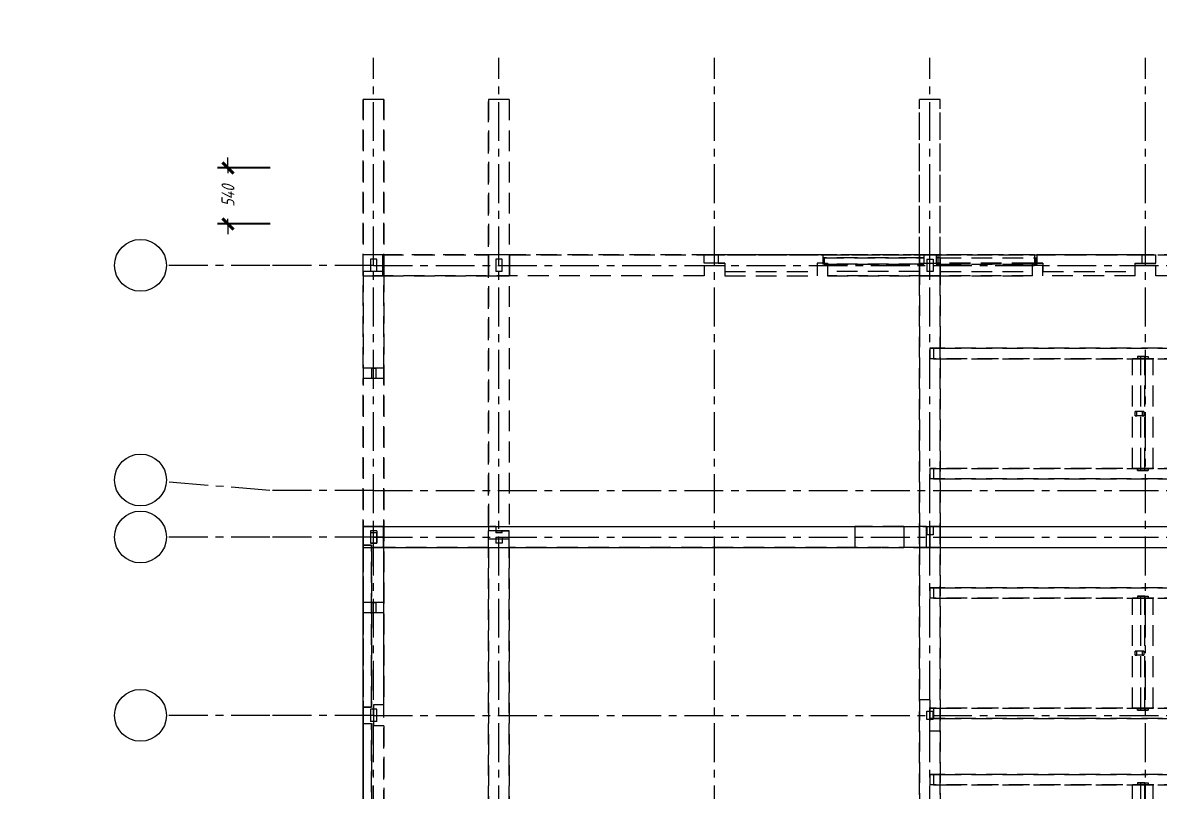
# Model space of a CAD drawing. Header units: millimetres. Extents: x 0 to 10920, y 0 to 297.
# Drawn here: x 5048.2 to 5267.4, y 149 to 297 of the extents above; entities that cross this region are included whole.
import ezdxf

# ---------------------------------------------------------------- set-up
doc = ezdxf.new("R2010")
doc.units = ezdxf.units.MM
for name, pattern in [('K5LT_AXLED', [12, 7.5, -1.5, 1.5, -1.5]), ('K5LT_BASIC', [0]), ('K5LT_DASHED', [6, 4, -2]), ('K5LT_THIN', [0])]:
    doc.linetypes.add(name, pattern=pattern)
doc.layers.add('Системный слой', color=7, linetype='Continuous')
doc.styles.add('KDIMTEXTSTYLE', font='GOST_AU.SHX', dxfattribs={"width": 0.96, "oblique": 15, "height": 5})
doc.styles.add('KTEXTSTYLE', font='GOST_AU.SHX', dxfattribs={"width": 0.96, "height": 5})
doc.dimstyles.new('KDIMSTYLE (0.02)', dxfattribs={"dimtxt": 5, "dimasz": 1, "dimexe": 2, "dimexo": 0, "dimgap": 1, "dimtad": 1, "dimlfac": 50, "dimtxsty": 'KDIMTEXTSTYLE', "dimsah": 1, "dimcen": 0, "dimdle": 1, "dimadec": 0, "dimazin": 0, "dimtfac": 0.667, "dimtmove": 0, "dimatfit": 3, "dimfxl": 0, "dimtvp": 1, "dimtolj": 1, "dimtzin": 0, "dimarcsym": 0})

# ---------------------------------------------------------------- blocks, each defined once
blk = doc.blocks.new('U304')
at = {"layer": 'Системный слой', "color": 30, "linetype": 'K5LT_AXLED', "lineweight": 18}
for p, q in [((5095.91, 163.4), (5075.91, 163.4)), ((5115.91, 163.4), (5095.91, 163.4)), ((5115.91, 163.4), (5306.51, 163.4))]:
    blk.add_line(p, q, dxfattribs=at)
at = {"layer": 'Системный слой', "color": 7, "linetype": 'K5LT_THIN', "lineweight": 18}
blk.add_arc((5070.91, 163.4), 5, 0, 360, dxfattribs=at)
blk = doc.blocks.new('U305')
at = {"layer": 'Системный слой', "color": 30, "linetype": 'K5LT_AXLED', "lineweight": 18}
for p, q in [((5095.91, 197.8), (5075.91, 197.8)), ((5115.91, 197.8), (5095.91, 197.8)), ((5115.91, 197.8), (5306.51, 197.8))]:
    blk.add_line(p, q, dxfattribs=at)
at = {"layer": 'Системный слой', "color": 7, "linetype": 'K5LT_THIN', "lineweight": 18}
blk.add_arc((5070.91, 197.8), 5, 0, 360, dxfattribs=at)
blk = doc.blocks.new('U306')
at = {"layer": 'Системный слой', "color": 30, "linetype": 'K5LT_AXLED', "lineweight": 18}
for p, q in [((5095.91, 206.8), (5075.9, 208.4)), ((5115.91, 206.8), (5095.91, 206.8)), ((5115.91, 206.8), (5306.51, 206.8))]:
    blk.add_line(p, q, dxfattribs=at)
at = {"layer": 'Системный слой', "color": 7, "linetype": 'K5LT_THIN', "lineweight": 18}
blk.add_arc((5070.91, 208.8), 5, 0, 360, dxfattribs=at)
blk = doc.blocks.new('U307')
at = {"layer": 'Системный слой', "color": 30, "linetype": 'K5LT_AXLED', "lineweight": 18}
for p, q in [((5095.91, 250.2), (5075.91, 250.2)), ((5115.91, 250.2), (5095.91, 250.2)), ((5115.91, 250.2), (5306.51, 250.2))]:
    blk.add_line(p, q, dxfattribs=at)
at = {"layer": 'Системный слой', "color": 7, "linetype": 'K5LT_THIN', "lineweight": 18}
blk.add_arc((5070.91, 250.2), 5, 0, 360, dxfattribs=at)
blk = doc.blocks.new('U308')
at = {"layer": 'Системный слой', "color": 30, "linetype": 'K5LT_AXLED', "lineweight": 18}
for p, q in [((5115.91, 250.2), (5115.91, 290.2)), ((5115.91, 58.4), (5115.91, 250.2))]:
    blk.add_line(p, q, dxfattribs=at)
blk = doc.blocks.new('U309')
at = {"layer": 'Системный слой', "color": 30, "linetype": 'K5LT_AXLED', "lineweight": 18}
for p, q in [((5140.11, 250.2), (5140.11, 290.2)), ((5140.11, 58.4), (5140.11, 250.2))]:
    blk.add_line(p, q, dxfattribs=at)
blk = doc.blocks.new('U310')
at = {"layer": 'Системный слой', "color": 30, "linetype": 'K5LT_AXLED', "lineweight": 18}
for p, q in [((5181.71, 250.2), (5181.71, 290.2)), ((5181.71, 58.4), (5181.71, 250.2))]:
    blk.add_line(p, q, dxfattribs=at)
blk = doc.blocks.new('U311')
at = {"layer": 'Системный слой', "color": 30, "linetype": 'K5LT_AXLED', "lineweight": 18}
for p, q in [((5223.31, 250.2), (5223.31, 290.2)), ((5223.31, 58.4), (5223.31, 250.2))]:
    blk.add_line(p, q, dxfattribs=at)
blk = doc.blocks.new('U312')
at = {"layer": 'Системный слой', "color": 30, "linetype": 'K5LT_AXLED', "lineweight": 18}
for p, q in [((5264.91, 250.2), (5264.91, 290.2)), ((5264.91, 58.4), (5264.91, 250.2))]:
    blk.add_line(p, q, dxfattribs=at)
blk = doc.blocks.new('U299')
at = {"layer": 'Системный слой'}
for name in ['U308', 'U309', 'U310', 'U311', 'U312', 'U307', 'U306', 'U305', 'U304']:
    blk.add_blockref(name, (0, 0), dxfattribs=at)
blk = doc.blocks.new('U330')
at = {"layer": 'Системный слой', "color": 7, "linetype": 'K5LT_DASHED', "lineweight": 18}
for p, q in [((5117.91, 282.2), (5113.91, 282.2)), ((5113.91, 230.4), (5113.91, 282.2)), ((5113.91, 282.2), (5113.91, 252.2)), ((5117.91, 230.4), (5117.91, 282.2)), ((5117.91, 282.2), (5117.91, 252.2)), ((5138.11, 199.8), (5138.11, 282.2)), ((5142.11, 282.2), (5138.11, 282.2)), ((5138.11, 282.2), (5138.11, 199)), ((5142.11, 282.2), (5142.11, 199)), ((5221.31, 251.68), (5221.31, 282.2)), ((5221.31, 166.4), (5221.31, 282.2)), ((5225.31, 282.2), (5221.31, 282.2)), ((5225.31, 251.68), (5225.31, 282.2)), ((5225.31, 160.4), (5225.31, 282.2)), ((5117.91, 252.2), (5113.91, 252.2)), ((5113.91, 249), (5113.91, 252.2)), ((5117.91, 252.2), (5117.91, 249)), ((5182.4, 252.2), (5179.71, 252.2)), ((5179.71, 250.6), (5179.71, 252.2)), ((5179.71, 252.2), (5224.91, 252.2)), ((5202.71, 252.2), (5182.4, 252.2)), ((5182.4, 252.2), (5182.4, 250.6)), ((5222.11, 252.2), (5202.71, 252.2)), ((5202.71, 250.6), (5202.71, 252.2)), ((5222.11, 252.2), (5222.11, 250.6)), ((5222.11, 252.2), (5224.51, 252.2)), ((5224.51, 252.2), (5224.51, 250.6)), ((5224.51, 252.2), (5243.91, 252.2)), ((5243.51, 252.2), (5224.91, 252.2)), ((5224.91, 250.6), (5224.91, 252.2)), ((5243.51, 252.2), (5243.51, 250.6)), ((5243.51, 252.2), (5266.91, 252.2)), ((5264.23, 252.2), (5243.91, 252.2)), ((5243.91, 252.2), (5243.91, 250.6)), ((5264.23, 252.2), (5266.91, 252.2)), ((5264.23, 252.2), (5264.23, 250.6)), ((5266.91, 250.6), (5266.91, 252.2)), ((5116.51, 251.4), (5115.31, 251.4)), ((5115.31, 251.4), (5115.31, 249)), ((5116.51, 249), (5116.51, 251.4)), ((5140.71, 251.4), (5139.51, 251.4)), ((5139.51, 251.4), (5139.51, 249)), ((5140.71, 249), (5140.71, 251.4)), ((5182.4, 250.6), (5179.71, 250.6)), ((5183.71, 250.6), (5179.71, 250.6)), ((5182.4, 250.6), (5183.71, 250.6)), ((5183.71, 250.6), (5183.71, 249)), ((5202.71, 250.6), (5201.51, 250.6)), ((5201.51, 250.6), (5201.51, 249)), ((5202.71, 251.68), (5222.11, 251.68)), ((5202.71, 251.68), (5202.71, 250.6)), ((5202.71, 250.6), (5203.51, 250.6)), ((5203.51, 250.6), (5203.51, 250.44)), ((5203.51, 250.44), (5221.31, 250.44)), ((5203.51, 250.44), (5203.51, 249)), ((5222.11, 251.68), (5221.31, 251.68)), ((5221.31, 251.68), (5221.31, 250.44)), ((5221.31, 250.44), (5221.31, 250.6)), ((5221.31, 250.6), (5222.11, 250.6)), ((5221.31, 249), (5221.31, 250.44)), ((5221.31, 250.44), (5222.11, 250.44)), ((5221.31, 250.44), (5221.31, 166.4)), ((5222.11, 251.68), (5222.11, 250.6)), ((5222.11, 251.68), (5222.11, 250.44)), ((5222.11, 250.6), (5224.91, 250.6)), ((5222.11, 250.6), (5224.51, 250.6)), ((5222.71, 251.4), (5223.91, 251.4)), ((5222.71, 251.4), (5222.71, 249)), ((5223.91, 251.4), (5223.91, 249)), ((5225.31, 251.68), (5224.51, 251.68)), ((5224.51, 251.68), (5224.51, 250.44)), ((5225.31, 250.6), (5224.51, 250.6)), ((5224.51, 250.44), (5225.31, 250.44)), ((5225.31, 250.6), (5224.91, 250.6)), ((5225.31, 251.68), (5225.31, 250.44)), ((5243.11, 250.6), (5225.31, 250.6)), ((5225.31, 249), (5225.31, 250.6)), ((5225.31, 250.6), (5225.31, 250.44)), ((5225.31, 249), (5225.31, 250.44)), ((5243.11, 250.44), (5225.31, 250.44)), ((5225.31, 250.44), (5225.31, 160.4)), ((5243.51, 250.6), (5243.11, 250.6)), ((5243.11, 249), (5243.11, 250.6)), ((5243.91, 250.6), (5243.11, 250.6)), ((5243.11, 250.6), (5243.11, 250.44)), ((5243.11, 249), (5243.11, 250.44)), ((5245.11, 250.6), (5243.51, 250.6)), ((5243.91, 250.6), (5245.11, 250.6)), ((5245.11, 250.6), (5245.11, 249)), ((5262.91, 249), (5262.91, 250.6)), ((5262.91, 250.6), (5264.23, 250.6)), ((5262.91, 250.6), (5266.91, 250.6)), ((5264.23, 250.6), (5266.91, 250.6)), ((5117.91, 249), (5113.91, 249)), ((5113.91, 249), (5113.91, 86.6)), ((5116.51, 249), (5115.31, 249)), ((5117.91, 249), (5117.91, 165.4)), ((5140.71, 249), (5139.51, 249)), ((5183.71, 249), (5201.51, 249)), ((5221.31, 249), (5203.51, 249)), ((5223.91, 249), (5222.71, 249)), ((5225.31, 249), (5243.11, 249)), ((5245.11, 249), (5262.91, 249)), ((5117.91, 230.4), (5113.91, 230.4)), ((5115.51, 230.4), (5113.91, 230.4)), ((5113.91, 230.4), (5113.91, 228.4)), ((5115.51, 230.4), (5116.31, 230.4)), ((5115.51, 230.4), (5115.51, 228.4)), ((5117.91, 230.4), (5116.31, 230.4)), ((5116.31, 230.4), (5116.31, 228.4)), ((5117.91, 228.4), (5117.91, 230.4)), ((5117.91, 228.4), (5113.91, 228.4)), ((5115.51, 228.4), (5113.91, 228.4)), ((5113.91, 185.2), (5113.91, 228.4)), ((5116.31, 228.4), (5115.51, 228.4)), ((5117.91, 228.4), (5116.31, 228.4)), ((5117.91, 185.2), (5117.91, 228.4)), ((5115.91, 199.8), (5113.91, 199.8)), ((5113.91, 127), (5113.91, 199.8)), ((5113.91, 196.2), (5113.91, 199.8)), ((5113.91, 127), (5113.91, 199.8)), ((5117.91, 199.8), (5113.91, 199.8)), ((5113.91, 199.8), (5113.91, 196.2)), ((5115.91, 195.8), (5115.91, 199.8)), ((5117.91, 127), (5117.91, 199.8)), ((5139.49, 199.8), (5138.11, 199.8)), ((5138.11, 199.8), (5138.11, 199)), ((5139.49, 199.8), (5139.49, 199)), ((5222.71, 199.8), (5223.91, 199.8)), ((5222.71, 199.8), (5222.71, 198.2)), ((5223.91, 199.8), (5223.91, 198.2)), ((5116.51, 199), (5115.31, 199)), ((5115.31, 199), (5115.31, 196.6)), ((5116.51, 198.6), (5115.31, 198.6)), ((5115.31, 198.6), (5115.31, 196.6)), ((5116.51, 199), (5116.51, 196.6)), ((5116.51, 196.6), (5116.51, 198.6)), ((5139.49, 199), (5138.11, 199)), ((5142.11, 199), (5138.11, 199)), ((5138.11, 195.8), (5138.11, 199)), ((5142.11, 199), (5138.11, 199)), ((5138.11, 127.8), (5138.11, 199)), ((5139.49, 199), (5142.11, 199)), ((5140.71, 199), (5139.51, 199)), ((5139.51, 199), (5139.51, 198.6)), ((5140.71, 198.6), (5139.51, 198.6)), ((5139.51, 197.8), (5140.71, 197.8)), ((5139.51, 197.8), (5139.51, 196.6)), ((5140.71, 198.6), (5140.71, 199)), ((5140.71, 197.8), (5140.71, 196.6)), ((5142.11, 195.8), (5142.11, 199)), ((5142.11, 127.8), (5142.11, 199)), ((5223.91, 198.2), (5222.71, 198.2)), ((5113.91, 165), (5113.91, 196.2)), ((5115.51, 196.2), (5113.91, 196.2)), ((5113.91, 196.2), (5115.51, 196.2)), ((5113.91, 196.2), (5113.91, 165)), ((5115.31, 196.6), (5116.51, 196.6)), ((5116.51, 196.6), (5115.31, 196.6)), ((5115.51, 165), (5115.51, 196.2)), ((5115.51, 196.2), (5115.51, 165)), ((5117.91, 195.8), (5115.91, 195.8)), ((5117.91, 165.4), (5117.91, 195.8)), ((5138.11, 195.8), (5142.11, 195.8)), ((5138.11, 195.8), (5138.11, 131)), ((5140.71, 196.6), (5139.51, 196.6)), ((5142.11, 195.8), (5142.11, 131)), ((5117.91, 185.2), (5113.91, 185.2)), ((5115.51, 185.2), (5113.91, 185.2)), ((5113.91, 185.2), (5113.91, 183.2)), ((5115.51, 185.2), (5116.31, 185.2)), ((5115.51, 185.2), (5115.51, 183.2)), ((5117.91, 185.2), (5116.31, 185.2)), ((5116.31, 185.2), (5116.31, 183.2)), ((5117.91, 183.2), (5117.91, 185.2)), ((5117.91, 183.2), (5113.91, 183.2)), ((5115.51, 183.2), (5113.91, 183.2)), ((5113.91, 61.4), (5113.91, 183.2)), ((5116.31, 183.2), (5115.51, 183.2)), ((5117.91, 183.2), (5116.31, 183.2)), ((5117.91, 165.4), (5117.91, 183.2)), ((5113.91, 165), (5115.51, 165)), ((5113.91, 161.8), (5113.91, 165)), ((5115.51, 165), (5113.91, 165)), ((5113.91, 161.8), (5113.91, 165)), ((5116.51, 164.6), (5115.31, 164.6)), ((5115.31, 164.6), (5115.31, 162.2)), ((5117.91, 165.4), (5115.91, 165.4)), ((5115.91, 165.4), (5115.91, 161.4)), ((5117.91, 165.4), (5115.91, 165.4)), ((5115.91, 165.4), (5115.91, 161.4)), ((5116.51, 162.2), (5116.51, 164.6)), ((5223.31, 166.4), (5221.31, 166.4)), ((5221.31, 58.16), (5221.31, 166.4)), ((5223.31, 166.4), (5221.31, 166.4)), ((5221.31, 166.4), (5221.31, 26.4)), ((5223.31, 166.4), (5223.31, 160.4)), ((5223.31, 166.4), (5223.31, 164.2)), ((5223.31, 160.4), (5223.31, 166.4)), ((5223.31, 166.4), (5223.31, 164.2)), ((5222.71, 162.6), (5222.71, 164.2)), ((5222.71, 164.2), (5223.31, 164.2)), ((5223.31, 162.6), (5222.71, 162.6)), ((5223.31, 162.6), (5223.31, 164.2)), ((5223.31, 164.2), (5223.91, 164.2)), ((5223.31, 162.6), (5223.31, 164.2)), ((5223.91, 162.6), (5223.31, 162.6)), ((5223.31, 160.4), (5223.31, 162.6)), ((5223.31, 160.4), (5223.31, 162.6)), ((5223.91, 162.6), (5223.91, 164.2)), ((5113.91, 130.6), (5113.91, 161.8)), ((5113.91, 161.8), (5115.51, 161.8)), ((5113.91, 161.8), (5115.51, 161.8)), ((5113.91, 161.8), (5113.91, 130.6)), ((5116.51, 162.2), (5115.31, 162.2)), ((5115.51, 130.6), (5115.51, 161.8)), ((5115.51, 161.8), (5115.51, 130.6)), ((5117.91, 161.4), (5115.91, 161.4)), ((5117.91, 161.4), (5115.91, 161.4)), ((5117.91, 161.4), (5117.91, 131)), ((5117.91, 127), (5117.91, 161.4)), ((5117.91, 161.4), (5117.91, 86.6)), ((5223.31, 160.4), (5225.31, 160.4)), ((5223.31, 160.4), (5225.31, 160.4)), ((5225.31, 58.16), (5225.31, 160.4)), ((5225.31, 160.4), (5225.31, 26.4))]:
    blk.add_line(p, q, dxfattribs=at)
blk = doc.blocks.new('U343')
at = {"layer": 'Системный слой', "color": 7, "linetype": 'K5LT_DASHED', "lineweight": 18}
for p, q in [((5113.91, 248.2), (5113.91, 252.2)), ((5117.71, 252.2), (5113.91, 252.2)), ((5223.31, 252.2), (5113.91, 252.2)), ((5117.71, 248.2), (5117.71, 252.2)), ((5117.71, 252.2), (5138.11, 252.2)), ((5138.11, 248.2), (5138.11, 252.2)), ((5142.21, 252.2), (5138.11, 252.2)), ((5142.21, 248.2), (5142.21, 252.2)), ((5142.21, 252.2), (5221.31, 252.2)), ((5221.31, 248.2), (5221.31, 252.2)), ((5221.31, 252.2), (5221.31, 251.68)), ((5221.31, 252.2), (5223.31, 252.2)), ((5223.31, 248.2), (5223.31, 252.2)), ((5223.31, 248.2), (5223.31, 252.2)), ((5225.31, 252.2), (5223.31, 252.2)), ((5308.51, 252.2), (5223.31, 252.2)), ((5225.31, 248.2), (5225.31, 252.2)), ((5225.31, 251.68), (5225.31, 252.2)), ((5225.31, 252.2), (5304.69, 252.2)), ((5179.71, 250.2), (5179.71, 248.2)), ((5179.71, 250.2), (5183.71, 250.2)), ((5183.71, 250.2), (5183.71, 248.2)), ((5201.51, 250.2), (5201.51, 248.2)), ((5201.51, 250.2), (5203.51, 250.2)), ((5202.87, 251.68), (5202.61, 251.68)), ((5221.31, 251.68), (5202.61, 251.68)), ((5202.61, 251.68), (5202.61, 250.44)), ((5202.87, 250.44), (5202.61, 250.44)), ((5221.31, 250.44), (5202.61, 250.44)), ((5221.31, 251.68), (5202.87, 251.68)), ((5202.87, 251.68), (5202.87, 250.44)), ((5202.87, 250.44), (5221.31, 250.44)), ((5203.51, 250.2), (5203.51, 248.2)), ((5221.31, 251.68), (5221.31, 250.44)), ((5221.31, 248.2), (5221.31, 250.44)), ((5225.31, 250.44), (5225.31, 251.68)), ((5225.31, 251.68), (5244, 251.68)), ((5225.31, 251.68), (5243.76, 251.68)), ((5225.31, 248.2), (5225.31, 250.44)), ((5225.31, 250.44), (5243.76, 250.44)), ((5225.31, 250.44), (5244, 250.44)), ((5243.11, 248.2), (5243.11, 250.2)), ((5245.11, 250.2), (5243.11, 250.2)), ((5243.76, 250.44), (5243.76, 251.68)), ((5243.76, 251.68), (5244, 251.68)), ((5243.76, 250.44), (5244, 250.44)), ((5244, 250.44), (5244, 251.68)), ((5245.11, 248.2), (5245.11, 250.2)), ((5262.91, 248.2), (5262.91, 250.2)), ((5266.91, 250.2), (5262.91, 250.2)), ((5266.91, 248.2), (5266.91, 250.2)), ((5179.71, 248.2), (5113.91, 248.2)), ((5113.91, 248.2), (5117.71, 248.2)), ((5117.71, 248.2), (5138.11, 248.2)), ((5138.11, 248.2), (5142.21, 248.2)), ((5179.71, 248.2), (5142.21, 248.2)), ((5183.71, 248.2), (5201.51, 248.2)), ((5203.51, 248.2), (5221.31, 248.2)), ((5223.31, 248.2), (5203.51, 248.2)), ((5221.31, 248.2), (5223.31, 248.2)), ((5243.11, 248.2), (5223.31, 248.2)), ((5223.31, 248.2), (5225.31, 248.2)), ((5225.31, 248.2), (5243.11, 248.2)), ((5262.91, 248.2), (5245.11, 248.2)), ((5304.69, 248.2), (5266.91, 248.2)), ((5308.51, 248.2), (5266.91, 248.2)), ((5223.31, 234.2), (5224.01, 234.2)), ((5223.31, 234.2), (5223.31, 232.2)), ((5304.17, 234.2), (5223.31, 234.2)), ((5224.01, 234.2), (5224.01, 232.2)), ((5224.01, 234.2), (5225.31, 234.2)), ((5225.31, 232.2), (5225.31, 234.2)), ((5225.31, 234.2), (5301.82, 234.2)), ((5264.02, 232.6), (5263.37, 232.6)), ((5263.37, 232.6), (5263.37, 232.2)), ((5263.37, 232.6), (5264.78, 232.6)), ((5264.78, 232.6), (5263.37, 232.6)), ((5263.37, 232.6), (5263.37, 232.2)), ((5263.37, 232.6), (5264.02, 232.6)), ((5264.02, 232.2), (5264.02, 232.6)), ((5264.02, 232.6), (5265.43, 232.6)), ((5264.02, 232.2), (5264.02, 232.6)), ((5264.02, 232.6), (5265.43, 232.6)), ((5264.78, 232.2), (5264.78, 232.6)), ((5264.78, 232.6), (5265.43, 232.6)), ((5264.78, 232.6), (5265.43, 232.6)), ((5264.78, 232.6), (5264.78, 232.2)), ((5265.43, 232.6), (5265.43, 232.2)), ((5265.43, 232.6), (5265.43, 232.2)), ((5224.01, 232.2), (5223.31, 232.2)), ((5308.51, 232.2), (5223.31, 232.2)), ((5224.01, 232.2), (5225.31, 232.2)), ((5225.31, 232.2), (5307.14, 232.2)), ((5262.42, 211), (5262.42, 232.2)), ((5264.77, 232.2), (5262.42, 232.2)), ((5262.42, 232.2), (5264.03, 232.2)), ((5264.02, 232.2), (5263.37, 232.2)), ((5263.37, 232.2), (5264.78, 232.2)), ((5263.37, 232.2), (5264.78, 232.2)), ((5263.37, 232.2), (5264.02, 232.2)), ((5264.02, 232.2), (5265.43, 232.2)), ((5264.02, 232.2), (5265.43, 232.2)), ((5264.03, 211), (5264.03, 232.2)), ((5264.03, 232.2), (5266.39, 232.2)), ((5264.77, 211), (5264.77, 232.2)), ((5264.77, 232.2), (5266.39, 232.2)), ((5264.78, 232.2), (5265.43, 232.2)), ((5264.78, 232.2), (5265.43, 232.2)), ((5266.39, 211), (5266.39, 232.2)), ((5264.3, 222), (5262.89, 222)), ((5262.89, 221.2), (5262.89, 222)), ((5262.89, 222), (5263.21, 222)), ((5264.62, 222), (5263.21, 222)), ((5263.21, 221.2), (5263.21, 222)), ((5264.3, 222), (5264.62, 222)), ((5264.3, 222), (5264.3, 221.2)), ((5264.62, 222), (5264.62, 221.2)), ((5264.3, 221.2), (5262.89, 221.2)), ((5262.89, 221.2), (5263.21, 221.2)), ((5264.62, 221.2), (5263.21, 221.2)), ((5264.3, 221.2), (5264.62, 221.2)), ((5223.31, 211), (5224.01, 211)), ((5223.31, 211), (5223.31, 209)), ((5308.51, 211), (5223.31, 211)), ((5224.01, 211), (5224.01, 209)), ((5224.01, 211), (5225.31, 211)), ((5225.31, 209), (5225.31, 211)), ((5225.31, 211), (5307.14, 211)), ((5264.77, 211), (5262.42, 211)), ((5262.42, 211), (5264.03, 211)), ((5264.78, 211), (5263.37, 211)), ((5263.37, 211), (5263.37, 210.6)), ((5263.37, 211), (5264.02, 211)), ((5263.37, 210.6), (5263.37, 211)), ((5264.78, 211), (5263.37, 211)), ((5263.37, 211), (5264.02, 211)), ((5264.78, 210.6), (5263.37, 210.6)), ((5263.37, 210.6), (5264.02, 210.6)), ((5263.37, 210.6), (5264.78, 210.6)), ((5263.37, 210.6), (5264.02, 210.6)), ((5265.43, 211), (5264.02, 211)), ((5264.02, 210.6), (5264.02, 211)), ((5265.43, 211), (5264.02, 211)), ((5264.02, 210.6), (5264.02, 211)), ((5265.43, 210.6), (5264.02, 210.6)), ((5265.43, 210.6), (5264.02, 210.6)), ((5264.03, 211), (5266.39, 211)), ((5264.77, 211), (5266.39, 211)), ((5265.43, 211), (5264.78, 211)), ((5264.78, 210.6), (5264.78, 211)), ((5264.78, 210.6), (5264.78, 211)), ((5264.78, 211), (5265.43, 211)), ((5265.43, 210.6), (5264.78, 210.6)), ((5264.78, 210.6), (5265.43, 210.6)), ((5265.43, 211), (5265.43, 210.6)), ((5265.43, 211), (5265.43, 210.6)), ((5224.01, 209), (5223.31, 209)), ((5304.17, 209), (5223.31, 209)), ((5224.01, 209), (5225.31, 209)), ((5225.31, 209), (5301.82, 209)), ((5117.91, 199.8), (5113.91, 199.8)), ((5113.91, 199.8), (5223.31, 199.8)), ((5113.91, 199.8), (5113.91, 197.8)), ((5113.91, 195.8), (5113.91, 199.8)), ((5113.91, 199.8), (5117.8, 199.8)), ((5113.91, 199.8), (5218.24, 199.8)), ((5117.8, 195.8), (5117.8, 199.8)), ((5117.8, 199.8), (5208.78, 199.8)), ((5117.91, 197.8), (5117.91, 199.8)), ((5117.91, 199.8), (5221.31, 199.8)), ((5218.24, 199.8), (5208.78, 199.8)), ((5208.78, 199.8), (5208.78, 195.8)), ((5218.24, 199.8), (5218.24, 195.8)), ((5221.31, 199.8), (5221.31, 195.8)), ((5222.62, 199.8), (5221.31, 199.8)), ((5222.62, 195.8), (5222.62, 199.8)), ((5222.62, 199.8), (5223.31, 199.8)), ((5223.31, 195.8), (5223.31, 199.8)), ((5225.31, 199.8), (5223.31, 199.8)), ((5223.31, 199.8), (5223.31, 195.8)), ((5223.31, 199.8), (5308.51, 199.8)), ((5225.31, 199.8), (5225.31, 195.8)), ((5225.31, 199.8), (5304.69, 199.8)), ((5117.91, 197.8), (5113.91, 197.8)), ((5117.91, 195.8), (5117.91, 197.8)), ((5138.11, 195.8), (5138.11, 197.4)), ((5142.11, 197.4), (5138.11, 197.4)), ((5142.11, 195.8), (5142.11, 197.4)), ((5113.91, 195.8), (5117.8, 195.8)), ((5113.91, 195.8), (5218.24, 195.8)), ((5117.8, 195.8), (5208.78, 195.8)), ((5138.11, 195.8), (5117.91, 195.8)), ((5221.31, 195.8), (5142.11, 195.8)), ((5142.11, 195.8), (5223.31, 195.8)), ((5208.78, 195.8), (5218.24, 195.8)), ((5222.62, 195.8), (5221.31, 195.8)), ((5223.31, 195.8), (5222.62, 195.8)), ((5225.31, 195.8), (5223.31, 195.8)), ((5223.31, 195.8), (5308.51, 195.8)), ((5225.31, 195.8), (5304.69, 195.8)), ((5223.31, 188), (5224.01, 188)), ((5223.31, 188), (5223.31, 186)), ((5304.17, 188), (5223.31, 188)), ((5224.01, 188), (5224.01, 186)), ((5224.01, 188), (5225.31, 188)), ((5225.31, 186), (5225.31, 188)), ((5225.31, 188), (5301.82, 188)), ((5264.02, 186.4), (5263.37, 186.4)), ((5263.37, 186.4), (5263.37, 186)), ((5263.37, 186.4), (5264.78, 186.4)), ((5264.78, 186.4), (5263.37, 186.4)), ((5263.37, 186.4), (5263.37, 186)), ((5263.37, 186.4), (5264.02, 186.4)), ((5264.02, 186), (5264.02, 186.4)), ((5264.02, 186.4), (5265.43, 186.4)), ((5264.02, 186), (5264.02, 186.4)), ((5264.02, 186.4), (5265.43, 186.4)), ((5264.78, 186), (5264.78, 186.4)), ((5264.78, 186.4), (5265.43, 186.4)), ((5264.78, 186.4), (5265.43, 186.4)), ((5264.78, 186.4), (5264.78, 186)), ((5265.43, 186.4), (5265.43, 186)), ((5265.43, 186.4), (5265.43, 186)), ((5224.01, 186), (5223.31, 186)), ((5308.51, 186), (5223.31, 186)), ((5224.01, 186), (5225.31, 186)), ((5225.31, 186), (5307.14, 186)), ((5262.42, 164.8), (5262.42, 186)), ((5264.77, 186), (5262.42, 186)), ((5262.42, 186), (5264.03, 186)), ((5264.02, 186), (5263.37, 186)), ((5263.37, 186), (5264.78, 186)), ((5263.37, 186), (5264.78, 186)), ((5263.37, 186), (5264.02, 186)), ((5264.02, 186), (5265.43, 186)), ((5264.02, 186), (5265.43, 186)), ((5264.03, 164.8), (5264.03, 186)), ((5264.03, 186), (5266.39, 186)), ((5264.77, 164.8), (5264.77, 186)), ((5264.77, 186), (5266.39, 186)), ((5264.78, 186), (5265.43, 186)), ((5264.78, 186), (5265.43, 186)), ((5266.39, 164.8), (5266.39, 186)), ((5264.3, 175.8), (5262.89, 175.8)), ((5262.89, 175), (5262.89, 175.8)), ((5262.89, 175.8), (5263.21, 175.8)), ((5264.62, 175.8), (5263.21, 175.8)), ((5263.21, 175), (5263.21, 175.8)), ((5264.3, 175.8), (5264.62, 175.8)), ((5264.3, 175.8), (5264.3, 175)), ((5264.62, 175.8), (5264.62, 175)), ((5264.3, 175), (5262.89, 175)), ((5262.89, 175), (5263.21, 175)), ((5264.62, 175), (5263.21, 175)), ((5264.3, 175), (5264.62, 175)), ((5223.31, 164.8), (5224.01, 164.8)), ((5223.31, 164.8), (5223.31, 162.8)), ((5308.51, 164.8), (5223.31, 164.8)), ((5224.01, 164.8), (5224.01, 162.8)), ((5224.01, 164.8), (5225.31, 164.8)), ((5225.31, 162.8), (5225.31, 164.8)), ((5225.31, 164.8), (5307.14, 164.8)), ((5264.77, 164.8), (5262.42, 164.8)), ((5262.42, 164.8), (5264.03, 164.8)), ((5264.78, 164.8), (5263.37, 164.8)), ((5263.37, 164.8), (5263.37, 164.4)), ((5263.37, 164.8), (5264.02, 164.8)), ((5263.37, 164.4), (5263.37, 164.8)), ((5264.78, 164.8), (5263.37, 164.8)), ((5263.37, 164.8), (5264.02, 164.8)), ((5265.43, 164.8), (5264.02, 164.8)), ((5264.02, 164.4), (5264.02, 164.8)), ((5265.43, 164.8), (5264.02, 164.8)), ((5264.02, 164.4), (5264.02, 164.8)), ((5264.03, 164.8), (5266.39, 164.8)), ((5264.77, 164.8), (5266.39, 164.8)), ((5265.43, 164.8), (5264.78, 164.8)), ((5264.78, 164.4), (5264.78, 164.8)), ((5264.78, 164.4), (5264.78, 164.8)), ((5264.78, 164.8), (5265.43, 164.8)), ((5265.43, 164.8), (5265.43, 164.4)), ((5265.43, 164.8), (5265.43, 164.4)), ((5224.01, 162.8), (5223.31, 162.8)), ((5304.17, 162.8), (5223.31, 162.8)), ((5224.01, 162.8), (5225.31, 162.8)), ((5225.31, 162.8), (5301.82, 162.8)), ((5264.78, 164.4), (5263.37, 164.4)), ((5263.37, 164.4), (5264.02, 164.4)), ((5263.37, 164.4), (5264.78, 164.4)), ((5263.37, 164.4), (5264.02, 164.4)), ((5265.43, 164.4), (5264.02, 164.4)), ((5265.43, 164.4), (5264.02, 164.4)), ((5265.43, 164.4), (5264.78, 164.4)), ((5264.78, 164.4), (5265.43, 164.4)), ((5223.31, 152), (5224.01, 152)), ((5223.31, 152), (5223.31, 150)), ((5304.17, 152), (5223.31, 152)), ((5224.01, 152), (5224.01, 150)), ((5224.01, 152), (5225.31, 152)), ((5225.31, 150), (5225.31, 152)), ((5225.31, 152), (5301.82, 152)), ((5224.01, 150), (5223.31, 150)), ((5308.51, 150), (5223.31, 150)), ((5224.01, 150), (5225.31, 150)), ((5225.31, 150), (5307.14, 150)), ((5262.42, 128.8), (5262.42, 150)), ((5264.77, 150), (5262.42, 150)), ((5262.42, 150), (5264.03, 150)), ((5264.02, 150.4), (5263.37, 150.4)), ((5263.37, 150.4), (5263.37, 150)), ((5263.37, 150.4), (5264.78, 150.4)), ((5264.78, 150.4), (5263.37, 150.4)), ((5263.37, 150.4), (5263.37, 150)), ((5263.37, 150.4), (5264.02, 150.4)), ((5264.02, 150), (5263.37, 150)), ((5263.37, 150), (5264.78, 150)), ((5263.37, 150), (5264.78, 150)), ((5263.37, 150), (5264.02, 150)), ((5264.02, 150), (5264.02, 150.4)), ((5264.02, 150.4), (5265.43, 150.4)), ((5264.02, 150), (5264.02, 150.4)), ((5264.02, 150.4), (5265.43, 150.4)), ((5264.02, 150), (5265.43, 150)), ((5264.02, 150), (5265.43, 150)), ((5264.03, 128.8), (5264.03, 150)), ((5264.03, 150), (5266.39, 150)), ((5264.77, 128.8), (5264.77, 150)), ((5264.77, 150), (5266.39, 150)), ((5264.78, 150), (5264.78, 150.4)), ((5264.78, 150.4), (5265.43, 150.4)), ((5264.78, 150.4), (5265.43, 150.4)), ((5264.78, 150.4), (5264.78, 150)), ((5264.78, 150), (5265.43, 150)), ((5264.78, 150), (5265.43, 150)), ((5265.43, 150.4), (5265.43, 150)), ((5265.43, 150.4), (5265.43, 150)), ((5266.39, 128.8), (5266.39, 150))]:
    blk.add_line(p, q, dxfattribs=at)
blk = doc.blocks.new('KDIMARROW_03')
at = {"layer": 'Системный слой', "color": 0, "linetype": 'K5LT_BASIC', "lineweight": 40}
blk.add_line((-1.06, -1.06), (1.06, 1.06), dxfattribs=at)
at = {"layer": 'Системный слой', "color": 0, "linetype": 'K5LT_THIN', "lineweight": 18}
for q in [(-1, 0), (2, 0)]:
    blk.add_line((0, 0), q, dxfattribs=at)

msp = doc.modelspace()

# ---------------------------------------------------------------- block references
at = {"layer": 'Системный слой'}
for name in ['U299', 'U330', 'U343']:
    msp.add_blockref(name, (0, 0), dxfattribs=at)

# ---------------------------------------------------------------- dimensions: what is measured, and where the dimension line sits
at = {"layer": 'Системный слой', "color": 7}
msp.add_linear_dim(base=(5087.79621, 269.00162), p1=(5097.91452, 258.20165), p2=(5097.91453, 269.00162), angle=90, location=(5087.79621, 263.60163), dimstyle='KDIMSTYLE (0.02)', override={"dimexo": 2, "dimpost": '\\H2.5;\\W0.965;\\Q15;<>', "dimblk1": 'KDIMARROW_03', "dimblk2": 'KDIMARROW_03', "dimse1": 0, "dimse2": 0, "dimclrt": 7, "dimtolj": 1}, dxfattribs=at).render()

doc.saveas('drawing.dxf')
